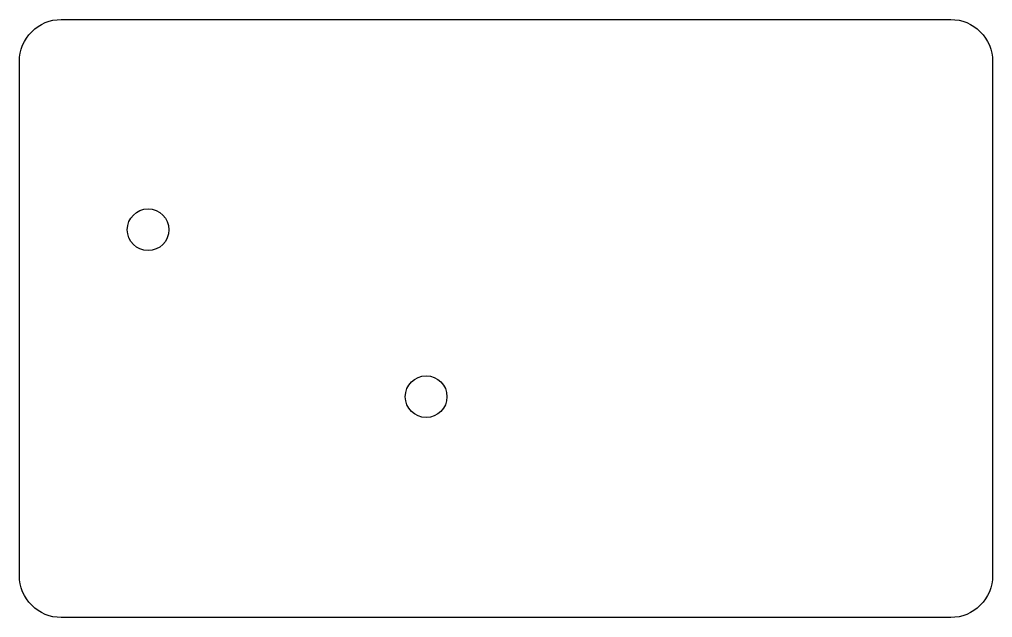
# Model space of a CAD drawing. Extents: x 556 to 626, y -290.2 to -247.2.
import ezdxf

# ---------------------------------------------------------------- set-up
doc = ezdxf.new("R2010")
doc.units = 0
doc.layers.add('HOLES', color=251, linetype='CONTINUOUS')

msp = doc.modelspace()

# ---------------------------------------------------------------- linework, layer by layer
at = {"layer": 'HOLES'}
msp.add_lwpolyline([(559.004, -290.213, -0.414214), (556.004, -287.213), (556.004, -250.213, -0.414214), (559.004, -247.213), (623.004, -247.213, -0.414214), (626.004, -250.213), (626.004, -287.213, -0.414214), (623.004, -290.213)], format="xyb", close=True, dxfattribs=at)
for centre in [(565.259, -262.333, -1.6), (585.259, -274.333, -1.6)]:
    msp.add_circle(centre, 1.5, dxfattribs=at)

doc.saveas('drawing.dxf')
